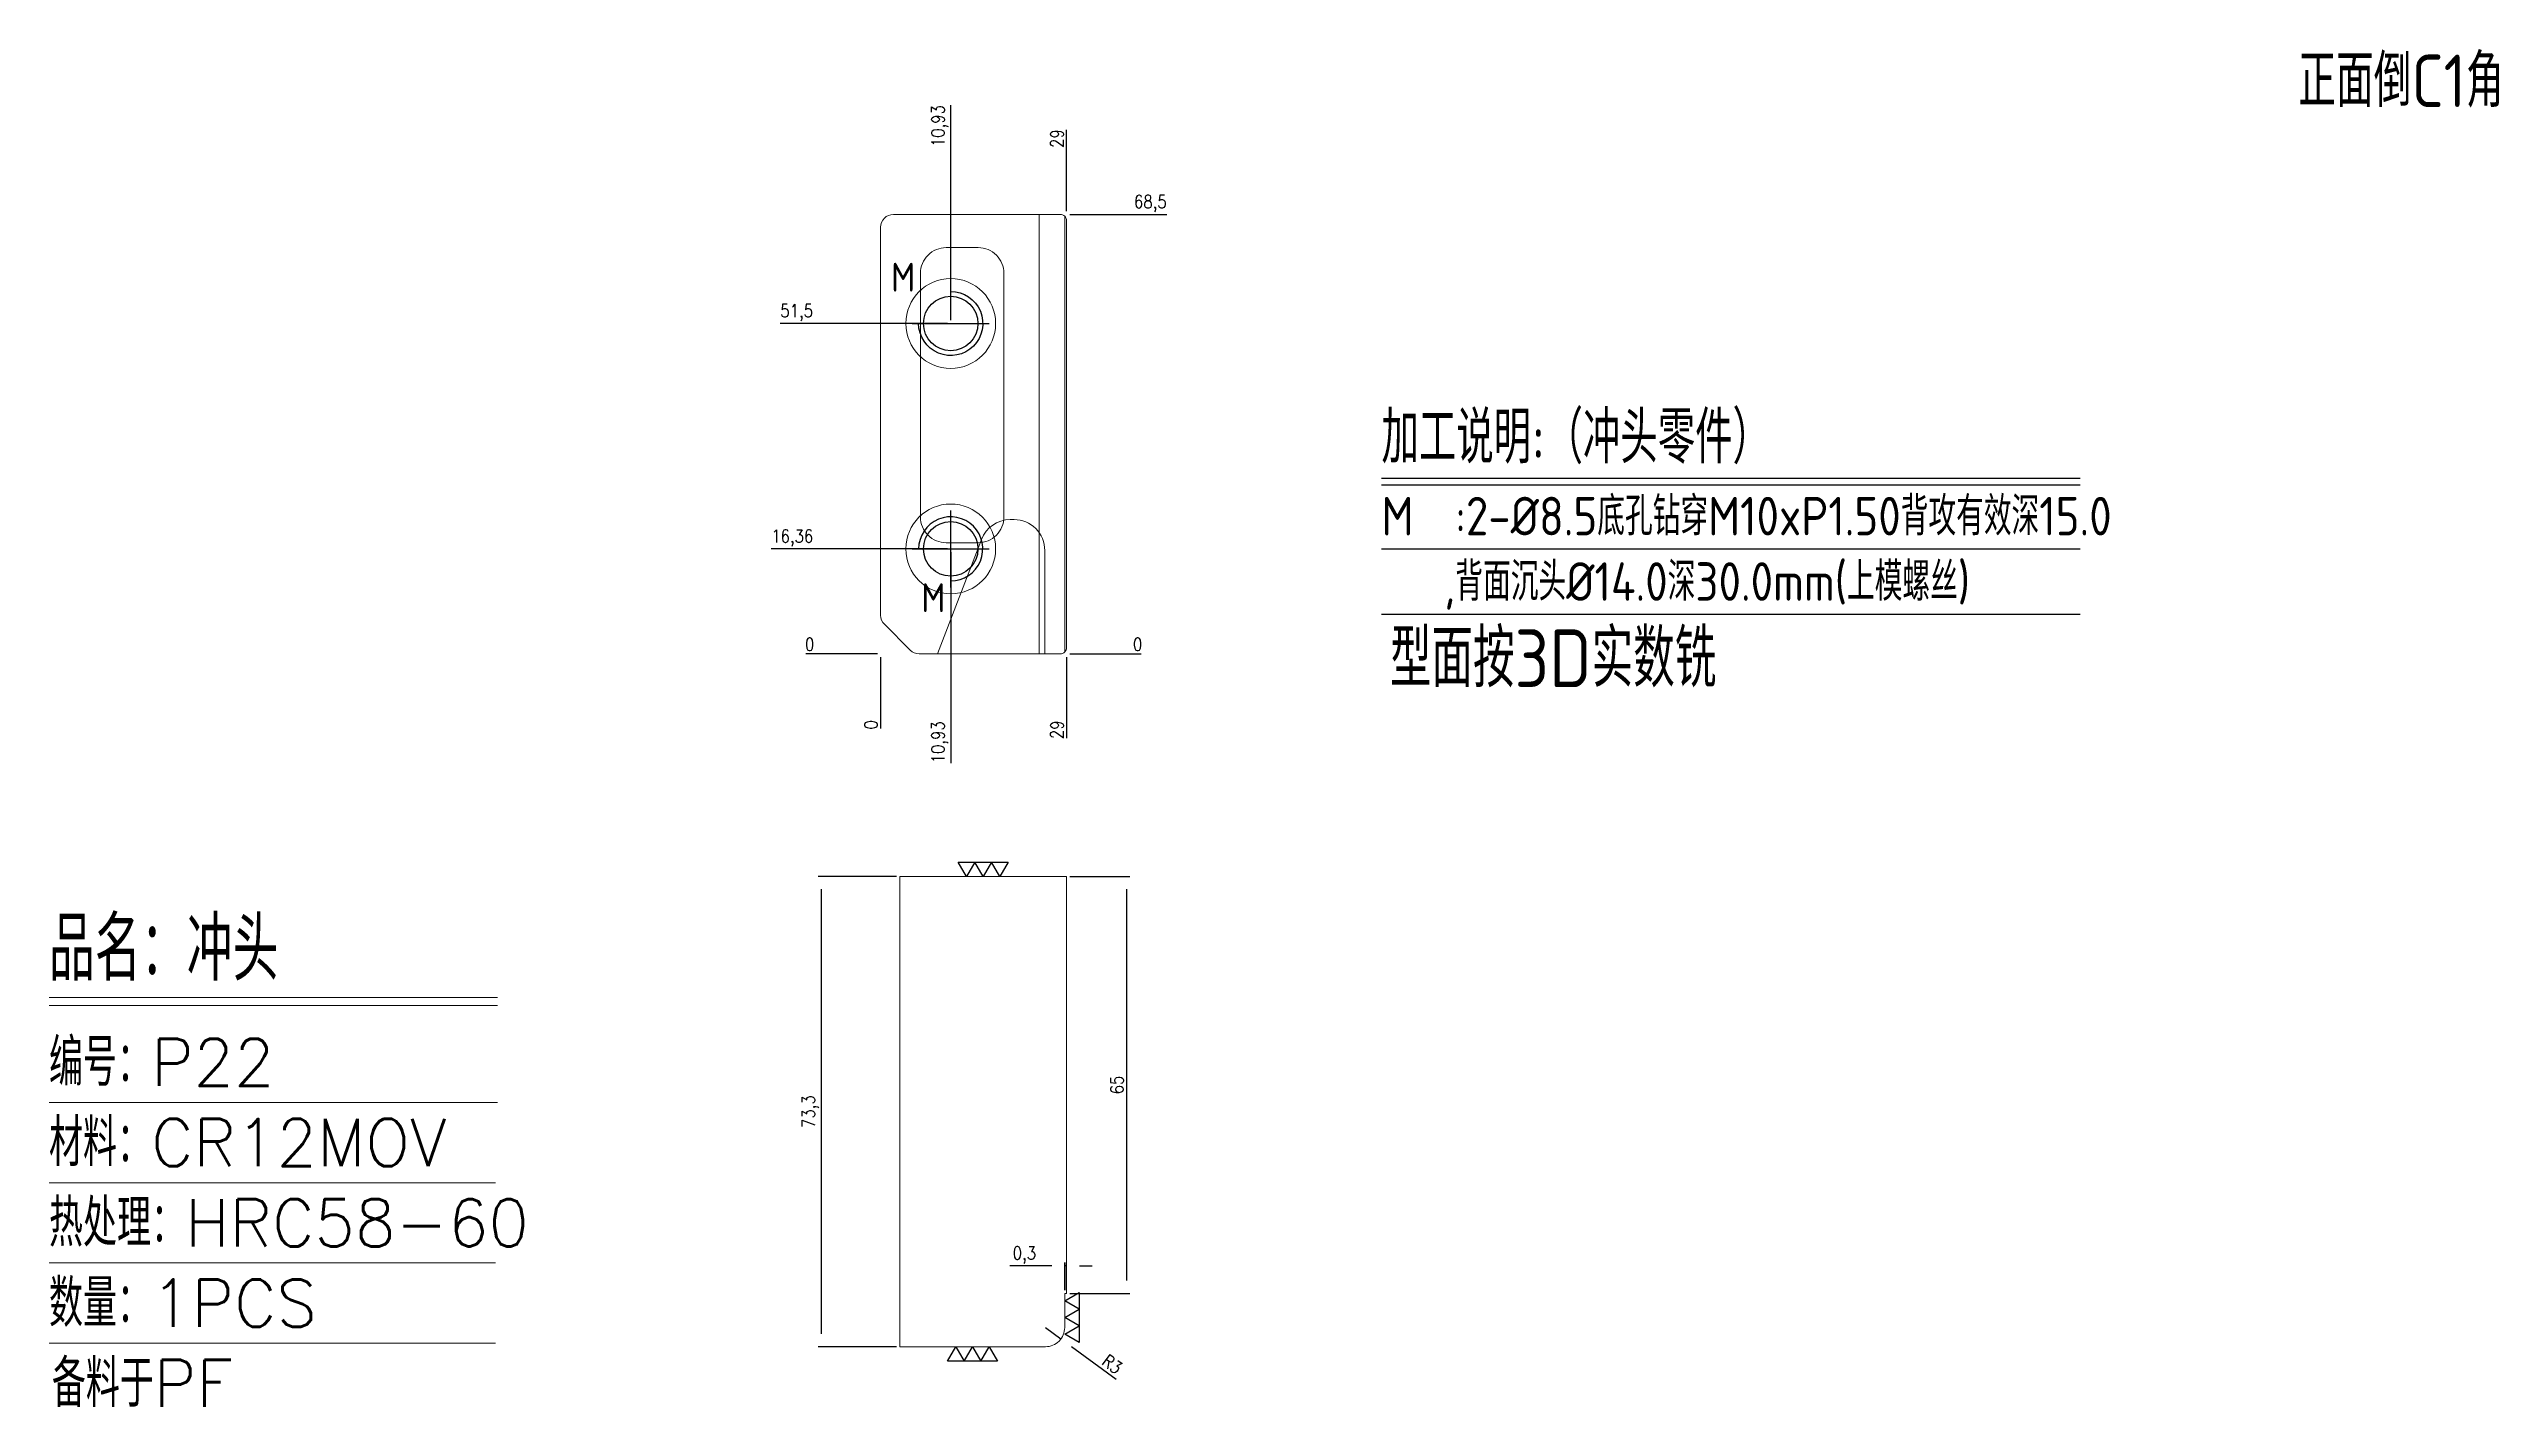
# Model space of a CAD drawing. Header units: millimetres. Extents: x 116690 to 117071, y 10977 to 11189.
import ezdxf
from ezdxf.enums import TextEntityAlignment as Align

# ---------------------------------------------------------------- set-up
doc = ezdxf.new("R2010")
doc.units = ezdxf.units.MM
doc.linetypes.add('CENTER', pattern=[0])
doc.linetypes.add('HIDDEN', pattern=[0])
for name, color, linetype in [('DIM', 4, 'Continuous'), ('PUNCH', 2, 'Continuous'), ('TEXT', 4, 'Continuous')]:
    doc.layers.add(name, color=color, linetype=linetype)
doc.styles.add('chinesef_fs', font='simplex.shx', dxfattribs={"bigfont": 'gbcbig.shx'})
doc.styles.add('gbenor', font='gbenor.shx', dxfattribs={"bigfont": 'gbcbig.shx'})
doc.styles.get("Standard").update_dxf_attribs({"font": 'txt.shx', "width": 0.85, "bigfont": 'ctxt.shx'})
doc.dimstyles.new('T-2-WX', dxfattribs={"dimtxt": 2, "dimasz": 2, "dimexe": 0.5, "dimexo": 0.5, "dimgap": 0.5, "dimtad": 1, "dimtxsty": 'Standard', "dimblk": 'OPEN30', "dimcen": 0, "dimazin": 3, "dimtfac": 1, "dimtmove": 0, "dimatfit": 3, "dimldrblk": 'OPEN30', "dimlwd": -1, "dimlwe": -1})

# ---------------------------------------------------------------- blocks, each defined once
blk = doc.blocks.new('*D7579')
at = {"layer": 'Defpoints', "color": 0}
for p in [(116819.16, 11094.23), (116848.16, 11094.23), (116858.16, 11094.23)]:
    blk.add_point(p, dxfattribs=at)
at = {"layer": 'DIM', "color": 0}
blk.add_line((116848.66, 11094.23), (116859.79, 11094.23), dxfattribs=at)
at = {"layer": 'DIM', "color": 0, "insert": (116859.22, 11095.73), "char_height": 2, "attachment_point": 5}
blk.add_mtext('0', dxfattribs=at)
blk = doc.blocks.new('_Open30')
blk = doc.blocks.new('*D7580')
at = {"layer": 'Defpoints', "color": 0}
for p in [(116848.16, 11162.73), (116858.16, 11162.73), (116819.16, 11094.23)]:
    blk.add_point(p, dxfattribs=at)
at = {"layer": 'DIM', "color": 0}
for p, q in [((116848.66, 11162.73), (116852.16, 11162.73)), ((116852.16, 11162.73), (116854.16, 11162.73)), ((116854.16, 11162.73), (116863.76, 11162.73))]:
    blk.add_line(p, q, dxfattribs=at)
at = {"layer": 'DIM', "color": 0, "insert": (116861.21, 11164.42), "char_height": 2, "attachment_point": 5}
blk.add_mtext('68,5', dxfattribs=at)
blk = doc.blocks.new('*D7581')
at = {"layer": 'Defpoints', "color": 0}
for p in [(116809.16, 11094.23), (116819.16, 11094.23), (116819.16, 11094.23)]:
    blk.add_point(p, dxfattribs=at)
at = {"layer": 'DIM', "color": 0}
blk.add_line((116818.66, 11094.23), (116807.52, 11094.23), dxfattribs=at)
at = {"layer": 'DIM', "color": 0, "insert": (116808.09, 11095.73), "char_height": 2, "attachment_point": 5}
blk.add_mtext('0', dxfattribs=at)
blk = doc.blocks.new('*D7582')
at = {"layer": 'Defpoints', "color": 0}
for p in [(116809.16, 11110.59), (116830.09, 11110.59), (116819.16, 11094.23)]:
    blk.add_point(p, dxfattribs=at)
at = {"layer": 'DIM', "color": 0}
for p, q in [((116813.16, 11110.59), (116802.1, 11110.59)), ((116817.16, 11110.59), (116813.16, 11110.59)), ((116829.59, 11110.59), (116817.16, 11110.59))]:
    blk.add_line(p, q, dxfattribs=at)
at = {"layer": 'DIM', "color": 0, "insert": (116805.38, 11112.28), "char_height": 2, "attachment_point": 5}
blk.add_mtext('16,36', dxfattribs=at)
blk = doc.blocks.new('*D7583')
at = {"layer": 'Defpoints', "color": 0}
for p in [(116809.16, 11145.73), (116830.09, 11145.73), (116819.16, 11094.23)]:
    blk.add_point(p, dxfattribs=at)
at = {"layer": 'DIM', "color": 0}
for p, q in [((116813.16, 11145.73), (116803.48, 11145.73)), ((116817.16, 11145.73), (116813.16, 11145.73)), ((116829.59, 11145.73), (116817.16, 11145.73))]:
    blk.add_line(p, q, dxfattribs=at)
at = {"layer": 'DIM', "color": 0, "insert": (116806.07, 11147.42), "char_height": 2, "attachment_point": 5}
blk.add_mtext('51,5', dxfattribs=at)
blk = doc.blocks.new('*D7584')
at = {"layer": 'Defpoints', "color": 0}
for p in [(116819.16, 11094.23), (116848.16, 11094.23), (116848.16, 11084.23)]:
    blk.add_point(p, dxfattribs=at)
at = {"layer": 'DIM', "color": 0}
for p, q in [((116848.16, 11093.73), (116848.16, 11090.23)), ((116848.16, 11090.23), (116848.16, 11088.23)), ((116848.16, 11088.23), (116848.16, 11081.06))]:
    blk.add_line(p, q, dxfattribs=at)
at = {"layer": 'DIM', "color": 0, "insert": (116846.66, 11082.39), "char_height": 2, "attachment_point": 5, "rotation": 90}
blk.add_mtext('29', dxfattribs=at)
blk = doc.blocks.new('*D7585')
at = {"layer": 'Defpoints', "color": 0}
for p in [(116830.09, 11110.59), (116819.16, 11094.23), (116830.09, 11084.23)]:
    blk.add_point(p, dxfattribs=at)
at = {"layer": 'DIM', "color": 0}
for p, q in [((116830.09, 11110.09), (116830.09, 11092.23)), ((116830.09, 11092.23), (116830.09, 11088.23)), ((116830.09, 11088.23), (116830.09, 11077.17))]:
    blk.add_line(p, q, dxfattribs=at)
at = {"layer": 'DIM', "color": 0, "insert": (116828.4, 11080.45), "char_height": 2, "attachment_point": 5, "rotation": 90}
blk.add_mtext('10,93', dxfattribs=at)
blk = doc.blocks.new('*D7586')
at = {"layer": 'Defpoints', "color": 0}
for p in [(116819.16, 11094.23), (116819.16, 11094.23), (116819.16, 11084.23)]:
    blk.add_point(p, dxfattribs=at)
at = {"layer": 'DIM', "color": 0}
blk.add_line((116819.16, 11093.73), (116819.16, 11082.59), dxfattribs=at)
at = {"layer": 'DIM', "color": 0, "insert": (116817.66, 11083.16), "char_height": 2, "attachment_point": 5, "rotation": 90}
blk.add_mtext('0', dxfattribs=at)
blk = doc.blocks.new('*D7587')
at = {"layer": 'Defpoints', "color": 0}
for p in [(116848.16, 11172.73), (116848.16, 11162.73), (116819.16, 11094.23)]:
    blk.add_point(p, dxfattribs=at)
at = {"layer": 'DIM', "color": 0}
for p, q in [((116848.16, 11168.73), (116848.16, 11175.9)), ((116848.16, 11166.73), (116848.16, 11168.73)), ((116848.16, 11163.23), (116848.16, 11166.73))]:
    blk.add_line(p, q, dxfattribs=at)
at = {"layer": 'DIM', "color": 0, "insert": (116846.66, 11174.56), "char_height": 2, "attachment_point": 5, "rotation": 90}
blk.add_mtext('29', dxfattribs=at)
blk = doc.blocks.new('*D7588')
at = {"layer": 'Defpoints', "color": 0}
for p in [(116830.09, 11172.73), (116830.09, 11145.73), (116819.16, 11094.23)]:
    blk.add_point(p, dxfattribs=at)
at = {"layer": 'DIM', "color": 0}
for p, q in [((116830.09, 11168.73), (116830.09, 11179.78)), ((116830.09, 11164.73), (116830.09, 11168.73)), ((116830.09, 11146.23), (116830.09, 11164.73))]:
    blk.add_line(p, q, dxfattribs=at)
at = {"layer": 'DIM', "color": 0, "insert": (116828.4, 11176.5), "char_height": 2, "attachment_point": 5, "rotation": 90}
blk.add_mtext('10,93', dxfattribs=at)
blk = doc.blocks.new('*D7589')
at = {"layer": 'Defpoints', "color": 0}
for p in [(116822.16, 11059.52), (116809.9, 10986.22), (116822.16, 10986.22)]:
    blk.add_point(p, dxfattribs=at)
at = {"layer": 'DIM', "color": 0}
for p, q in [((116821.66, 11059.52), (116809.4, 11059.52)), ((116809.9, 11057.52), (116809.9, 10988.22)), ((116821.66, 10986.22), (116809.4, 10986.22))]:
    blk.add_line(p, q, dxfattribs=at)
at = {"layer": 'DIM', "color": 0, "insert": (116808.21, 11022.87), "char_height": 2, "attachment_point": 5, "rotation": 90}
blk.add_mtext('73,3', dxfattribs=at)
blk = doc.blocks.new('*D7590')
at = {"layer": 'Defpoints', "color": 0}
for p in [(116848.16, 11059.52), (116848.16, 10994.52), (116857.5, 10994.52)]:
    blk.add_point(p, dxfattribs=at)
at = {"layer": 'DIM', "color": 0}
for p, q in [((116848.66, 11059.52), (116858, 11059.52)), ((116857.5, 11057.52), (116857.5, 10996.52)), ((116848.66, 10994.52), (116858, 10994.52))]:
    blk.add_line(p, q, dxfattribs=at)
at = {"layer": 'DIM', "color": 0, "insert": (116856, 11027.02), "char_height": 2, "attachment_point": 5, "rotation": 90}
blk.add_mtext('65', dxfattribs=at)
blk = doc.blocks.new('*D7591')
at = {"layer": 'Defpoints', "color": 0}
for p in [(116847.86, 10998.82), (116847.86, 10994.52), (116848.16, 10994.52)]:
    blk.add_point(p, dxfattribs=at)
at = {"layer": 'DIM', "color": 0}
for p, q in [((116845.86, 10998.82), (116839.29, 10998.82)), ((116847.86, 10995.02), (116847.86, 10999.32)), ((116848.16, 10998.82), (116847.86, 10998.82)), ((116848.16, 10995.02), (116848.16, 10999.32)), ((116850.16, 10998.82), (116852.16, 10998.82))]:
    blk.add_line(p, q, dxfattribs=at)
at = {"layer": 'DIM', "color": 0, "insert": (116841.58, 11000.51), "char_height": 2, "attachment_point": 5}
blk.add_mtext('0,3', dxfattribs=at)
blk = doc.blocks.new('*D7592')
at = {"layer": 'Defpoints', "color": 0}
for p in [(116844.86, 10989.22), (116847.28, 10987.45)]:
    blk.add_point(p, dxfattribs=at)
at = {"layer": 'DIM', "color": 0}
for p, q in [((116844.86, 10989.22), (116847.28, 10987.45)), ((116848.9, 10986.27), (116855.88, 10981.18))]:
    blk.add_line(p, q, dxfattribs=at)
at = {"layer": 'DIM', "color": 0, "insert": (116855.25, 10983.49), "char_height": 2, "attachment_point": 5, "rotation": 323.8833}
blk.add_mtext('R3', dxfattribs=at)

msp = doc.modelspace()

# ---------------------------------------------------------------- linework, layer by layer
at = {"layer": 'DIM', "color": 8}
for p, q in [((116897.247, 11121.612), (117006.166, 11121.612)), ((116897.247, 11120.562), (117006.166, 11120.562)), ((116897.247, 11110.602), (117006.166, 11110.602)), ((116897.247, 11100.402), (117006.166, 11100.402))]:
    msp.add_line(p, q, dxfattribs=at)
at = {"layer": 'DIM', "color": 4, "linetype": 'Continuous', "lineweight": 13}
for p, q in [((116689.509, 11040.68), (116759.407, 11040.68)), ((116689.509, 11039.391), (116759.407, 11039.391)), ((116689.509, 11024.301), (116759.407, 11024.301)), ((116689.509, 11011.787), (116759.104, 11011.787)), ((116689.509, 10999.272), (116759.104, 10999.272)), ((116689.509, 10986.758), (116759.104, 10986.758))]:
    msp.add_line(p, q, dxfattribs=at)
at = {"layer": 'PUNCH', "linetype": 'HIDDEN', "lineweight": 15, "ltscale": 5}
for p, q in [((116843.856, 11094.227), (116843.856, 11162.726)), ((116847.856, 11094.513), (116847.856, 11162.44))]:
    msp.add_line(p, q, dxfattribs=at)
at = {"layer": 'PUNCH', "linetype": 'Continuous', "lineweight": 15}
for points in [[(116848.156, 11095.227), (116848.156, 11161.726, 0.4142136), (116847.156, 11162.726), (116821.156, 11162.726, 0.4142136), (116819.156, 11160.726), (116819.156, 11100.244, 0.1989124), (116819.742, 11098.83), (116823.759, 11094.813, 0.1989124), (116825.173, 11094.227), (116847.156, 11094.227, 0.4142136)], [(116822.156, 10986.218), (116822.156, 11059.518), (116848.156, 11059.518), (116848.156, 10994.518), (116847.856, 10994.518), (116847.856, 10989.218, -0.4142136), (116844.856, 10986.218)]]:
    msp.add_lwpolyline(points, format="xyb", close=True, dxfattribs=at)
at = {"layer": 'PUNCH', "linetype": 'HIDDEN', "lineweight": 15, "ltscale": 5}
msp.add_lwpolyline([(116829.376, 11157.554, 0.4142136), (116825.376, 11153.554), (116825.376, 11115.553, 0.4142136), (116829.376, 11111.553), (116834.376, 11111.553, 0.4142136), (116838.376, 11115.553), (116838.376, 11153.554, 0.4142136), (116834.376, 11157.554)], format="xyb", close=True, dxfattribs=at)
at = {"layer": 'PUNCH'}
for points in [[(116830.086, 11150.726, -2.4142136), (116825.086, 11145.726)], [(116830.086, 11105.587, 2.4142136), (116825.086, 11110.587)]]:
    msp.add_lwpolyline(points, format="xyb", dxfattribs=at)
at = {"layer": 'PUNCH', "linetype": 'CENTER'}
for points in [[(116824.086, 11145.726), (116836.086, 11145.726)], [(116830.086, 11104.587), (116830.086, 11116.587)], [(116824.086, 11110.587), (116836.086, 11110.587)]]:
    msp.add_lwpolyline(points, dxfattribs=at)
at = {"layer": 'PUNCH', "linetype": 'HIDDEN', "lineweight": 15, "ltscale": 5}
msp.add_lwpolyline([(116828.004, 11094.227), (116834.867, 11112.078, -0.3103563), (116839.348, 11115.156), (116839.955, 11115.156, -0.4142136), (116844.755, 11110.356), (116844.755, 11094.916), (116844.755, 11094.227)], format="xyb", dxfattribs=at)
at = {"layer": 'PUNCH', "linetype": 'HIDDEN', "lineweight": 15, "ltscale": 3}
for centre in [(116830.086, 11145.726), (116830.086, 11110.587)]:
    msp.add_circle(centre, 7, dxfattribs=at)
at = {"layer": 'PUNCH'}
for centre in [(116830.086, 11145.726), (116830.086, 11110.587)]:
    msp.add_circle(centre, 4.25, dxfattribs=at)
at = {"layer": 'TEXT'}
for points in [[(116839.053, 11061.768), (116837.754, 11059.518), (116836.455, 11061.768), (116835.156, 11059.518), (116833.857, 11061.768), (116832.558, 11059.518), (116831.259, 11061.768), (116839.053, 11061.768)], [(116850.106, 10986.857), (116847.856, 10988.156), (116850.106, 10989.455), (116847.856, 10990.754), (116850.106, 10992.053), (116847.856, 10993.352), (116850.106, 10994.651), (116850.106, 10986.857)], [(116829.609, 10983.968), (116830.908, 10986.218), (116832.207, 10983.968), (116833.506, 10986.218), (116834.805, 10983.968), (116836.104, 10986.218), (116837.403, 10983.968), (116829.609, 10983.968)]]:
    msp.add_lwpolyline(points, close=True, dxfattribs=at)

# ---------------------------------------------------------------- texts
at = {"layer": 'DIM', "color": 7, "style": 'gbenor'}
for p in [(116822.674, 11152.948), (116827.383, 11102.981)]:
    msp.add_text('M', height=4.5, dxfattribs=at).set_placement(p, align=Align.MIDDLE_CENTER)
at = {"layer": 'DIM', "color": 4, "style": 'gbenor'}
for s, height, p in [('加工说明:（冲头零件）', 8.1, (116897.247, 11123.922)), ('M  :2-%%C8.5底孔钻穿M10xP1.50背攻有效深15.0', 6, (116897.247, 11112.702)), ('   ,背面沉头%%C14.0深30.0mm(上模螺丝)', 6, (116897.247, 11102.502))]:
    msp.add_text(s, height=height, dxfattribs=at).set_placement(p)
at = {"layer": 'DIM', "color": 3, "linetype": 'Continuous', "lineweight": 13, "style": 'chinesef_fs'}
for s, height, p in [('品名：冲头', 9.9377, (116689.509, 11043.256)), ('编号：P22', 7.3613, (116689.509, 11026.877)), ('材料：CR12MOV', 7.3613, (116689.509, 11014.363)), ('热处理：HRC58-60', 7.36126, (116689.509, 11001.849)), ('数量：1PCS', 7.3613, (116689.509, 10989.335)), ('备料于PF', 7.3613, (116689.956, 10976.821))]:
    msp.add_text(s, height=height, dxfattribs=at).set_placement(p)
at = {"layer": 'TEXT', "color": 4, "lineweight": 18, "style": 'gbenor'}
msp.add_text('正面倒C1角', height=8.1761, dxfattribs=at).set_placement((117040.166, 11179.46))
at = {"layer": 'TEXT', "color": 4, "style": 'gbenor'}
msp.add_text('型面按3D实数铣', height=9, dxfattribs=at).set_placement((116898.56, 11089.041))

# ---------------------------------------------------------------- dimensions: what is measured, and where the dimension line sits
at = {"layer": 'DIM'}
for feature_location, offset, dtype, origin, picture, middle in [((116830.086, 11145.726), (0, 27), 1, (116819.156, 11094.227), '*D7588', (116828.396, 11176.505)), ((116848.156, 11162.726), (0, 10), 1, (116819.156, 11094.227), '*D7587', (116846.656, 11174.562)), ((116848.156, 11162.726), (10, 0), 0, (116819.156, 11094.227), '*D7580', (116861.206, 11164.417)), ((116830.086, 11145.726), (-20.93, 0), 0, (116819.156, 11094.227), '*D7583', (116806.066, 11147.417)), ((116830.086, 11110.587), (-20.93, 0), 0, (116819.156, 11094.227), '*D7582', (116805.378, 11112.278)), ((116830.086, 11110.587), (0, -26.36), 1, (116819.156, 11094.227), '*D7585', (116828.396, 11080.449)), ((116819.156372628, 11094.227469383), (-10, 0), 0, (116819.156372628, 11094.227469383), '*D7581', (116808.089705961, 11095.727469383)), ((116848.156372648, 11094.227469383), (10, 0), 0, (116819.156372628, 11094.227469383), '*D7579', (116859.223039315, 11095.727469383)), ((116819.156372628, 11094.227469383), (0, -10), 1, (116819.156372628, 11094.227469383), '*D7586', (116817.656372628, 11083.160802716)), ((116848.156, 11094.227), (0, -10), 1, (116819.156, 11094.227), '*D7584', (116846.656, 11082.392))]:
    dim = msp.add_ordinate_dim(feature_location=feature_location, offset=offset, dtype=dtype, origin=origin, dimstyle='T-2-WX', dxfattribs=at)
    dim.commit()
    dim.dimension.update_dxf_attribs({"geometry": picture, "text_midpoint": middle})
for base, p1, p2, picture, middle in [((116809.897, 10986.218), (116822.156, 11059.518), (116822.156, 10986.218), '*D7589', (116808.206, 11022.868)), ((116857.496, 10994.518), (116848.156, 11059.518), (116848.156, 10994.518), '*D7590', (116855.996, 11027.018))]:
    dim = msp.add_linear_dim(base=base, p1=p1, p2=p2, angle=90, dimstyle='T-2-WX', dxfattribs=at)
    dim.commit()
    dim.dimension.update_dxf_attribs({"geometry": picture, "text_midpoint": middle})
dim = msp.add_linear_dim(base=(116847.856, 10998.82), p1=(116848.156, 10994.518), p2=(116847.856, 10994.518), dimstyle='T-2-WX', dxfattribs=at)
dim.commit()
dim.dimension.update_dxf_attribs({"geometry": '*D7591', "text_midpoint": (116841.575, 11000.511)})
dim = msp.add_radius_dim(center=(116844.856, 10989.218), mpoint=(116847.28, 10987.45), dimstyle='T-2-WX', dxfattribs=at)
dim.commit()
dim.dimension.update_dxf_attribs({"geometry": '*D7592', "text_midpoint": (116854.362, 10982.282), "dimtype": 164})

doc.saveas('drawing.dxf')
